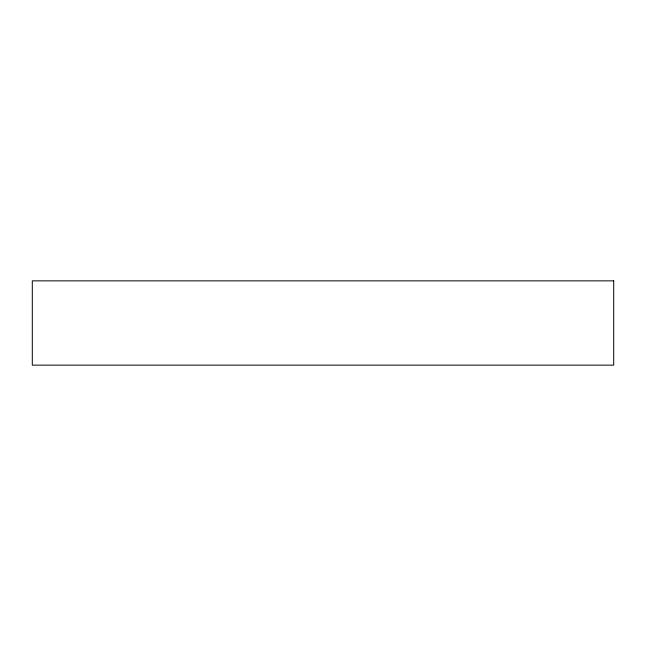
<?xml version="1.0" encoding="UTF-8"?>
<svg xmlns="http://www.w3.org/2000/svg" width="646" height="646" viewBox="0 0 646 646"><rect width="100%" height="100%" fill="white"/><g stroke="black" fill="none" stroke-linecap="round" stroke-linejoin="round"><path stroke-width="0.97" d="M613.7 280.857L32.3 280.857L32.3 365.143L613.7 365.143L613.7 280.857"/></g></svg>
